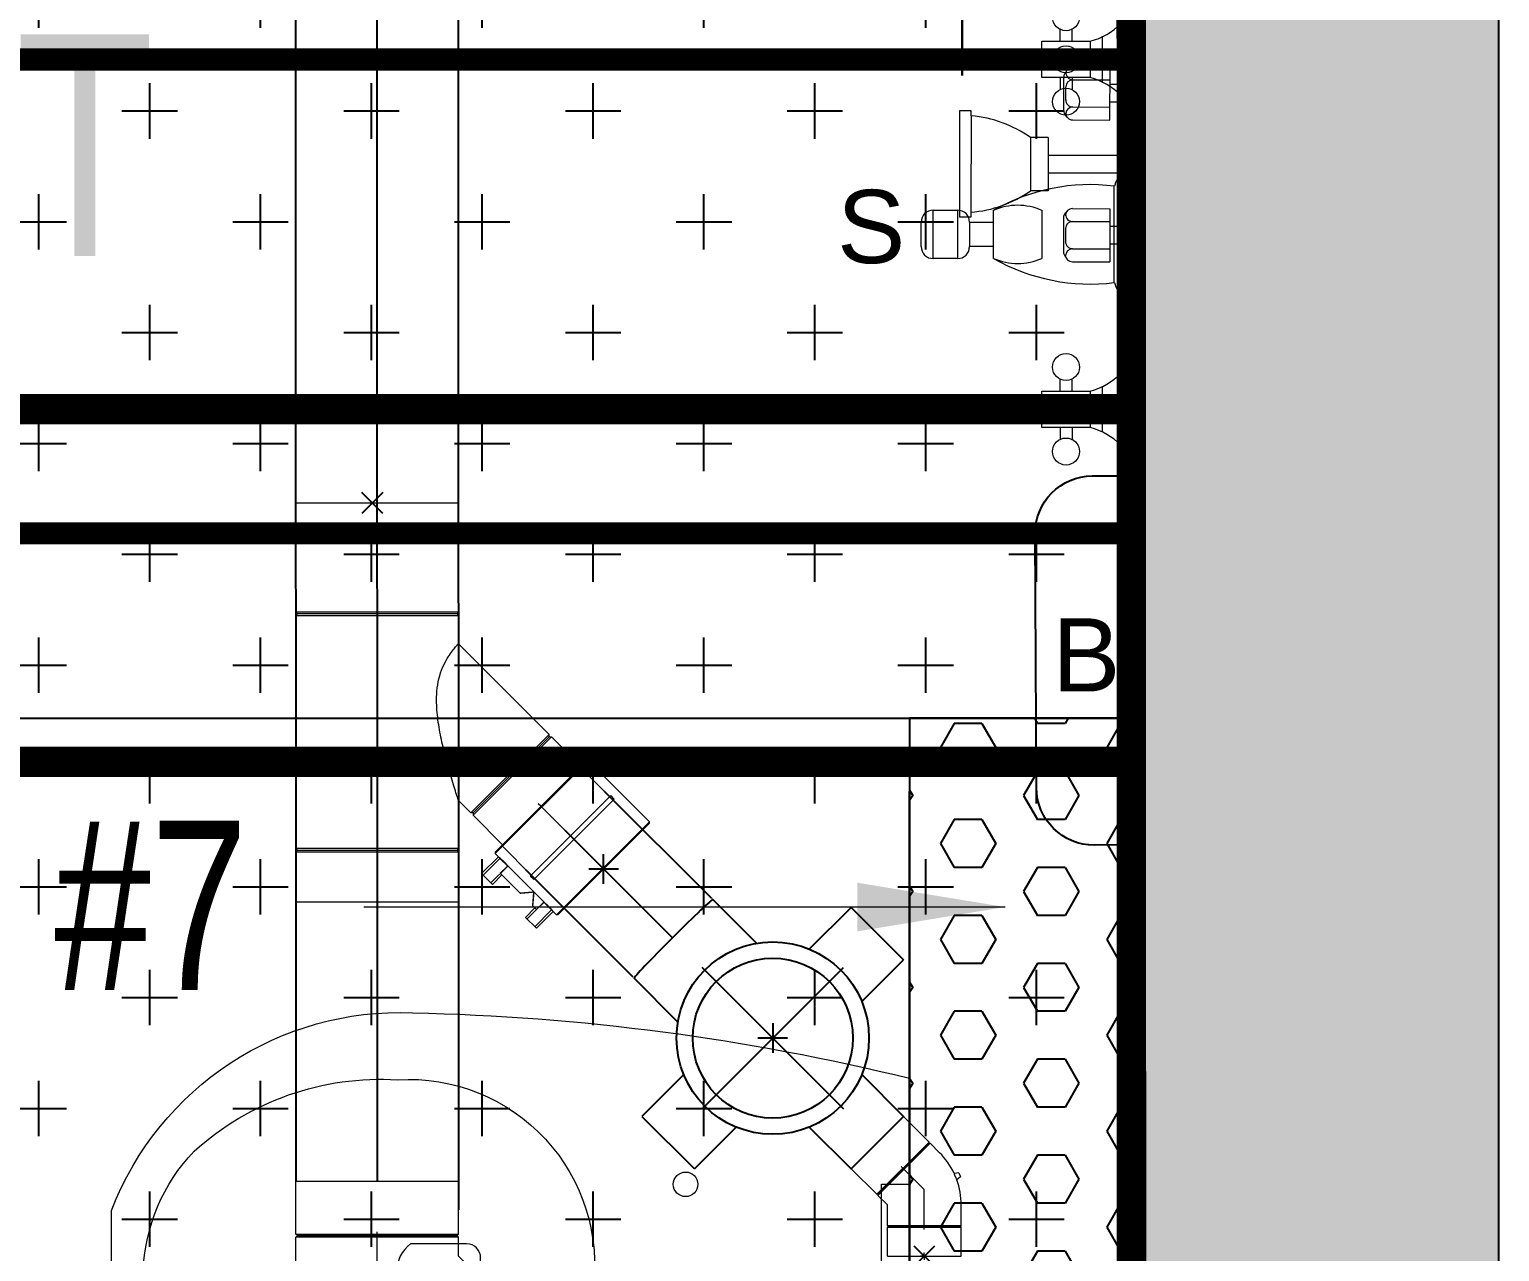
# Model space of a CAD drawing. Header units: millimetres. Extents: x 1135099 to 1230264, y -5736945 to -5695799.
# Drawn here: x 1198212 to 1199206, y -5712910 to -5712083 of the extents above; entities that cross this region are included whole.
import ezdxf
from ezdxf.lldxf.tags import DXFTag

# ---------------------------------------------------------------- set-up
doc = ezdxf.new("R2010")
doc.units = ezdxf.units.MM
doc.header["$LTSCALE"] = 1000
doc.header["$MEASUREMENT"] = 0
for name, pattern in [('AUDIT_D_120904163729-0', [0]), ('T8(T9 IS SIMILAR) - DIMENSION & TEXTING$0$CENTERX2', [101.6, 63.5, -12.7, 12.7, -12.7]), ('T8(T9 IS SIMILAR) - DIMENSION & TEXTING$1$AUDIT_D_120904163729-0', [0])]:
    doc.linetypes.add(name, pattern=pattern)
doc.layers.get('0').update_dxf_attribs({"linetype": 'AUDIT_D_120904163729-0'})
for name, color, linetype, lineweight in [('3BHK-A$0$$1$a-TOI-fixtures', 251, 'Continuous', 0), ('3BHK-A$0$a-TOI-fixtures', 251, 'Continuous', 0), ('3BHK-A$0$A-WALL- 160', 6, 'Continuous', 30), ('T8(T9 IS SIMILAR) - DIMENSION & TEXTING$0$FURNITURE_AR', 34, 'Continuous', 9), ('T8(T9 IS SIMILAR) - DIMENSION & TEXTING$0$pl-50dia waste pie', 6, 'Continuous', 0), ('T8(T9 IS SIMILAR) - DIMENSION & TEXTING$0$U-TI-FIXTURE', 161, 'Continuous', 25), ('T8(T9 IS SIMILAR) - DIMENSION & TEXTING$0$U-TI-WS-HOT', 1, 'T8(T9 IS SIMILAR) - DIMENSION & TEXTING$0$DASHDOT', 30), ('T8(T9 IS SIMILAR) - DIMENSION & TEXTING$1$a-Text', 4, 'Continuous', 0), ('T8(T9 IS SIMILAR) - DIMENSION & TEXTING$1$R0-18-10-2014-T1-1st Podium Floor Plan$0$Text', 2, 'Continuous', 0), ('T8(T9 IS SIMILAR)$0$D&W', 8, 'Continuous', 25)]:
    doc.layers.add(name, color=color, linetype=linetype, lineweight=lineweight)
for name, color, linetype in [('3BHK-A$0$$1$ELEV.', 5, 'Continuous'), ('3BHK-A$0$$1$LEDGE WALL', 5, 'Continuous'), ('3BHK-A$0$A-TOI SUNK 50MM', 8, 'Continuous'), ('3BHK-A$0$LEDGE WALL', 5, 'Continuous'), ('T8(T9 IS SIMILAR) - DIMENSION & TEXTING$0$A-PLUMBING', 7, 'T8(T9 IS SIMILAR) - DIMENSION & TEXTING$1$AUDIT_D_120904163729-0'), ('T8(T9 IS SIMILAR) - DIMENSION & TEXTING$0$pl-110 dia soil pipe', 1, 'Continuous'), ('T8(T9 IS SIMILAR) - DIMENSION & TEXTING$0$pl-110 dia soil pipe1', 1, 'Continuous'), ('T8(T9 IS SIMILAR) - DIMENSION & TEXTING$0$pl-75 dia waste pipe', 3, 'Continuous'), ('T8(T9 IS SIMILAR) - DIMENSION & TEXTING$0$pl-75 dia waste pipe1', 3, 'Continuous'), ('T8(T9 IS SIMILAR) - DIMENSION & TEXTING$0$PL-FITTINGS', 5, 'Continuous'), ('T8(T9 IS SIMILAR) - DIMENSION & TEXTING$0$U-TI-75MM WASTE WATER PIPE', 3, 'Continuous'), ('T8(T9 IS SIMILAR) - DIMENSION & TEXTING$0$U-TI-TEXT', 7, 'Continuous'), ('T8(T9 IS SIMILAR) - DIMENSION & TEXTING$0$U-TI-WS', 5, 'Continuous'), ('T8_REFUGE COLUMNS$1$A-RCC COLS', 3, 'Continuous'), ('T8_TYPICAL COLUMNS$0$A-RCC COLS', 3, 'Continuous')]:
    doc.layers.add(name, color=color, linetype=linetype)
doc.layers.add('A-RERA CARPET AREA', color=30, linetype='Continuous', plot=False)
doc.layers.add('T8(T9 IS SIMILAR) - DIMENSION & TEXTING$0$GEB-BEZUG', color=2, linetype='Continuous', lineweight=25, true_color=0xffff00)
doc.layers.add('T8_REFUGE COLUMNS$1$COL-HATCH', color=7, linetype='Continuous', lineweight=25, true_color=0xa3a3a3)
doc.styles.add('3BHK-A$0$Romans 1', font='romans.shx', dxfattribs={"height": 100})
doc.styles.add('T8(T9 IS SIMILAR) - DIMENSION & TEXTING$0$arial', font='sanss___.ttf')
doc.styles.add('T8(T9 IS SIMILAR) - DIMENSION & TEXTING$1$ARIAL ARROW', font='swisscl.ttf')
doc.styles.add('T8(T9 IS SIMILAR) - DIMENSION & TEXTING$1$Tahoma', font='tahoma.ttf')
tags = doc.linetypes.add('T8(T9 IS SIMILAR) - DIMENSION & TEXTING$0$DASHDOT', pattern=[1, 0.5, -0.25, 0, -0.25]).pattern_tags.tags
tags[10:11] = [DXFTag(74, 4), DXFTag(75, 0), DXFTag(340, '0'), DXFTag(46, 1.0), DXFTag(50, 0.0), DXFTag(44, 0.0), DXFTag(45, 0.0)]
tags[8:9] = [DXFTag(74, 4), DXFTag(75, 0), DXFTag(340, '0'), DXFTag(46, 1.0), DXFTag(50, 0.0), DXFTag(44, 0.0), DXFTag(45, 0.0)]
tags[6:7] = [DXFTag(74, 4), DXFTag(75, 0), DXFTag(340, '0'), DXFTag(46, 1.0), DXFTag(50, 0.0), DXFTag(44, 0.0), DXFTag(45, 0.0)]
tags[4:5] = [DXFTag(74, 4), DXFTag(75, 0), DXFTag(340, '0'), DXFTag(46, 1.0), DXFTag(50, 0.0), DXFTag(44, 0.0), DXFTag(45, 0.0)]
doc.dimstyles.new('3BHK-A$0$ALPINE S', dxfattribs={"dimscale": 0, "dimtxt": 100, "dimasz": 75, "dimexe": 0, "dimexo": 0, "dimgap": 75, "dimtad": 1, "dimdec": 0, "dimzin": 0, "dimdsep": 46, "dimtxsty": '3BHK-A$0$Romans 1', "dimblk": '3BHK-A$0$_ArchTick', "dimcen": 0.09, "dimclrd": 256, "dimclre": 256, "dimclrt": 7, "dimadec": 0, "dimazin": 0, "dimtfac": 1, "dimtdec": 0, "dimtofl": 0, "dimtmove": 1, "dimatfit": 0, "dimldrblk": '3BHK-A$0$_Open90', "dimfxl": 1, "dimtolj": 1, "dimtzin": 0, "dimarcsym": 0})
doc.dimstyles.new('T8(T9 IS SIMILAR) - DIMENSION & TEXTING$1$SAMATA STD', dxfattribs={"dimtxt": 100, "dimasz": 50, "dimexe": 50, "dimexo": 50, "dimgap": 10, "dimtad": 0, "dimdec": 0, "dimrnd": 5, "dimzin": 0, "dimdsep": 46, "dimtxsty": 'T8(T9 IS SIMILAR) - DIMENSION & TEXTING$1$Tahoma', "dimblk": 'T8(T9 IS SIMILAR) - DIMENSION & TEXTING$1$_Origin2', "dimcen": -50, "dimdle": 50, "dimclrd": 7, "dimclre": 7, "dimclrt": 7, "dimadec": 0, "dimazin": 0, "dimtfac": 1, "dimtdec": 0, "dimtmove": 1, "dimatfit": 3, "dimfxl": 150, "dimtfill": 1, "dimtolj": 1, "dimtzin": 0, "dimlwd": -1, "dimlwe": -1, "dimarcsym": 0})

# ---------------------------------------------------------------- blocks, each defined once
blk = doc.blocks.new('T8(T9 IS SIMILAR) - DIMENSION & TEXTING$0$Einfügepunkt')
at = {"layer": 'T8(T9 IS SIMILAR) - DIMENSION & TEXTING$0$GEB-BEZUG'}
for p, q in [((-7.07, -7.07), (7.07, 7.07)), ((-7.07, 7.07), (7.07, -7.07))]:
    blk.add_line(p, q, dxfattribs=at)
blk = doc.blocks.new('T8(T9 IS SIMILAR) - DIMENSION & TEXTING$0$388.001.00.1_G')
at = {"layer": 'T8(T9 IS SIMILAR) - DIMENSION & TEXTING$0$U-TI-75MM WASTE WATER PIPE', "ltscale": 5}
for p, q in [((-25.13, 60.06), (-25.13, 100)), ((-25.13, 100), (25.12, 100)), ((25.12, 60.06), (25.12, 100)), ((0, 0), (0, 67.6)), ((-60.06, 25.12), (-100, 25.12)), ((-100, -25.13), (-100, 25.12)), ((60.06, 25.12), (100, 25.12)), ((100, -25.13), (100, 25.12)), ((0, 0), (-67.6, 0)), ((0, 0), (0, 2.5)), ((0, 0), (0, -67.6)), ((0, 0), (67.6, 0)), ((0, 0), (-2.5, 0)), ((0, 0), (0, -2.5)), ((0, 0), (2.5, 0)), ((-60.06, -25.13), (-100, -25.13)), ((60.06, -25.13), (100, -25.13)), ((-37.67, -53.09), (-37.67, -94.97)), ((37.68, -53.09), (37.68, -94.97))]:
    blk.add_line(p, q, dxfattribs=at)
for radius in [65.1, 54.16]:
    blk.add_circle((0, 0), radius, dxfattribs=at)
blk.add_ellipse((0, -94.97), major_axis=(37.67, 0), ratio=0.026177, start_param=3.141593, end_param=6.283185, dxfattribs=at)
blk.add_blockref('T8(T9 IS SIMILAR) - DIMENSION & TEXTING$0$Einfügepunkt', (0, 0), dxfattribs=at)
blk = doc.blocks.new('T8(T9 IS SIMILAR) - DIMENSION & TEXTING$0$361.045.16.1_A')
at = {"ltscale": 25}
for p, q in [((-49.5, 14.14), (-14.14, 49.5)), ((3.18, 32.17), (-14.14, 49.5)), ((3.18, 32.17), (-32.17, -3.18)), ((-31.47, -3.89), (3.89, 31.47)), ((3.18, 31.47), (-31.47, -3.18)), ((3.18, 31.47), (3.18, 32.17)), ((3.18, 31.47), (3.89, 31.47)), ((10.36, 25), (3.89, 31.47)), ((-32.17, -3.18), (-49.5, 14.14)), ((-13.79, 13.79), (-15.56, 15.56)), ((0, 0), (-13.79, 13.79)), ((23.39, 11.31), (20.26, 10.9)), ((23.39, 11.31), (24.54, 8.54)), ((-5.55, 5.55), (-7.32, 7.32)), ((0, -10.36), (0, 0)), ((24.54, 8.54), (22.03, 6.62)), ((-31.47, -3.18), (-32.17, -3.18)), ((-31.47, -3.18), (-31.47, -3.89)), ((-25, -10.36), (-31.47, -3.89)), ((-25, -24.5), (-25, -10.36)), ((0, -24.5), (0, -10.36)), ((25, -24.5), (25, -10.36)), ((-24.5, -25), (-25, -24.5)), ((25, -24.5), (-25, -24.5)), ((-24.5, -25), (-25, -25.5)), ((-25, -45), (-25, -25.5)), ((-25, -25.5), (25, -25.5)), ((-24.5, -25), (24.5, -25)), ((0, -27), (0, -24.5)), ((24.5, -25), (25, -24.5)), ((24.5, -25), (25, -25.5)), ((25, -45), (25, -25.5)), ((-25, -45), (25, -45)), ((0, -45), (-2.5, -45)), ((0, -45), (0, -42.5)), ((0, -45), (0, -47.5)), ((0, -45), (2.5, -45))]:
    blk.add_line(p, q, dxfattribs=at)
for start, end in [(25.15748, 45), (0, 19.84252)]:
    blk.add_arc((-25, -10.36), 50, start, end, dxfattribs=at)
blk.add_open_spline([(22.03, 6.62), (22.03, 6.62), (22.02, 6.64), (21.97, 6.76), (21.91, 6.87), (21.77, 7.19), (21.67, 7.4), (21.49, 7.81), (21.4, 8), (21.26, 8.35), (21.19, 8.5), (21.07, 8.79), (21.01, 8.94), (20.88, 9.26), (20.81, 9.43), (20.65, 9.83), (20.57, 10.06), (20.42, 10.45), (20.36, 10.62), (20.28, 10.84), (20.26, 10.9), (20.26, 10.9)], degree=3, knots=[-0.7326885, -0.7326885, -0.7326885, -0.7326885, -0.6703276, -0.6703276, -0.5851203, -0.5851203, -0.4924215, -0.4924215, -0.4253679, -0.4253679, -0.3759063, -0.3759063, -0.3289293, -0.3289293, -0.2716255, -0.2716255, -0.1856359, -0.1856359, -0.0935578, -0.0935578, 0, 0, 0, 0], dxfattribs=at)
blk.add_blockref('T8(T9 IS SIMILAR) - DIMENSION & TEXTING$0$Einfügepunkt', (0, -45), dxfattribs=at)
blk = doc.blocks.new('T8(T9 IS SIMILAR) - DIMENSION & TEXTING$0$365.045.16.1_A')
at = {"lineweight": 13, "ltscale": 25}
for p, q in [((-61.87, 8.84), (-8.84, 61.87)), ((8.31, 44.72), (-8.84, 61.87)), ((8.31, 44.72), (-44.72, -8.31)), ((-43.66, -9.37), (9.37, 43.66)), ((8.31, 43.66), (-43.66, -8.31)), ((8.31, 43.66), (8.31, 44.72)), ((8.31, 43.66), (9.37, 43.66)), ((15.53, 37.5), (9.37, 43.66)), ((-17.15, 17.15), (-18.92, 18.92)), ((0, 0), (-17.15, 17.15)), ((34.72, 16.55), (30.55, 16)), ((34.72, 16.55), (36.25, 12.85)), ((-44.72, -8.31), (-61.87, 8.84)), ((-9.22, 9.22), (-10.98, 10.98)), ((36.25, 12.85), (32.91, 10.29)), ((0, -15.53), (0, 0)), ((-43.66, -8.31), (-44.72, -8.31)), ((-43.66, -8.31), (-43.66, -9.37)), ((-37.5, -15.53), (-43.66, -9.37)), ((-37.5, -29.25), (-37.5, -15.53)), ((0, -29.25), (0, -15.53)), ((37.5, -29.25), (37.5, -15.53)), ((-36.75, -30), (-37.5, -29.25)), ((37.5, -29.25), (-37.5, -29.25)), ((-36.75, -30), (-37.5, -30.75)), ((-37.5, -50), (-37.5, -30.75)), ((-37.5, -30.75), (37.5, -30.75)), ((-36.75, -30), (36.75, -30)), ((0, -31.75), (0, -29.25)), ((36.75, -30), (37.5, -29.25)), ((36.75, -30), (37.5, -30.75)), ((37.5, -50), (37.5, -30.75)), ((-37.5, -50), (37.5, -50)), ((0, -50), (-2.5, -50)), ((0, -50), (0, -47.5)), ((0, -50), (0, -52.5)), ((0, -50), (2.5, -50))]:
    blk.add_line(p, q, dxfattribs=at)
for start, end in [(24.86037, 45), (0, 20.13963)]:
    blk.add_arc((-37.5, -15.53), 75, start, end, dxfattribs=at)
blk.add_open_spline([(32.91, 10.29), (32.91, 10.29), (32.9, 10.32), (32.83, 10.48), (32.76, 10.63), (32.57, 11.05), (32.44, 11.33), (32.2, 11.88), (32.09, 12.14), (31.89, 12.6), (31.81, 12.8), (31.64, 13.19), (31.56, 13.39), (31.39, 13.81), (31.3, 14.04), (31.08, 14.58), (30.97, 14.88), (30.77, 15.4), (30.69, 15.62), (30.58, 15.92), (30.55, 16), (30.55, 16)], degree=3, knots=[-0.9758327, -0.9758327, -0.9758327, -0.9758327, -0.8930469, -0.8930469, -0.7796093, -0.7796093, -0.6561479, -0.6561479, -0.5667077, -0.5667077, -0.5007206, -0.5007206, -0.4380575, -0.4380575, -0.3616519, -0.3616519, -0.247098, -0.247098, -0.1245121, -0.1245121, 0, 0, 0, 0], dxfattribs=at)
blk.add_blockref('T8(T9 IS SIMILAR) - DIMENSION & TEXTING$0$Einfügepunkt', (0, -50), dxfattribs=at)
blk = doc.blocks.new('T8(T9 IS SIMILAR) - DIMENSION & TEXTING$0$367.125.16.1_A')
at = {"lineweight": 13, "ltscale": 25}
for p, q in [((-73.67, 161.5, -0.75), (-73.67, 195.4, -0.75)), ((-73.67, 195.4, -0.75), (36.33, 195.4, -0.75)), ((36.33, 161.5, -0.75), (36.33, 195.4, -0.75)), ((-72.57, 160.4, -0.75), (-73.67, 161.5, -0.75)), ((36.33, 161.5, -0.75), (-73.67, 161.5, -0.75)), ((-72.57, 160.4, -0.75), (-73.67, 159.3, -0.75)), ((-73.67, 126.71, -0.75), (-73.67, 159.3, -0.75)), ((-73.67, 159.3, -0.75), (36.33, 159.3, -0.75)), ((35.23, 160.4, -0.75), (-72.57, 160.4, -0.75)), ((35.23, 160.4, -0.75), (36.33, 161.5, -0.75)), ((35.23, 160.4, -0.75), (36.33, 159.3, -0.75)), ((36.33, 1.5, -0.75), (36.33, 159.3, -0.75)), ((-157.08, 104.05), (-104.05, 157.08)), ((-104.05, 157.08), (-83.62, 136.65)), ((-83.62, 136.65), (-136.65, 83.62)), ((-135.09, 82.06), (-82.06, 135.09)), ((-83.62, 135.09), (-135.09, 83.62)), ((-83.62, 135.09), (-83.62, 136.65)), ((-83.62, 135.09), (-82.06, 135.09)), ((-82.06, 135.09), (-73.67, 126.71)), ((-157.08, 104.05), (-136.65, 83.62)), ((-135.09, 83.62), (-136.65, 83.62)), ((-135.09, 83.62), (-135.09, 82.06)), ((-135.09, 82.06), (-73.64, 20.61)), ((-73.67, 1.5, -0.75), (-73.7, 20.66, 0.14)), ((-72.57, 0.4, -0.75), (-73.67, 1.5, -0.75)), ((36.33, 1.5, -0.75), (-73.67, 1.5, -0.75)), ((-72.57, 0.4, -0.75), (-73.67, -0.7, -0.75)), ((-72.57, 0.4, -0.75), (35.23, 0.4, -0.75)), ((35.23, 0.4, -0.75), (36.33, 1.5, -0.75)), ((35.23, 0.4, -0.75), (36.33, -0.7, -0.75)), ((-73.67, -74.6, -0.75), (-73.67, -0.7, -0.75)), ((-73.67, -0.7, -0.75), (36.33, -0.7, -0.75)), ((36.33, -74.6, -0.75), (36.33, -0.7, -0.75)), ((-73.67, -74.6, -0.75), (36.33, -74.6, -0.75))]:
    blk.add_line(p, q, dxfattribs=at)
blk.add_open_spline([(-73.69, 126.72, 0.14), (-73.69, 126.72, 0.14), (-73.52, 126.19, 0.14), (-72.92, 124.34, 0.14), (-72.49, 123.02, 0.14), (-70.99, 118.26, 0.14), (-69.67, 114.02, 0.14), (-67.41, 106.3, 0.14), (-66.3, 102.41, 0.14), (-64.15, 94.2, 0.14), (-63.1, 89.89, 0.14), (-61.25, 81.1, 0.14), (-60.44, 76.62, 0.14), (-59.28, 67.7, 0.14), (-58.93, 63.25, 0.14), (-58.93, 56.19, 0.14), (-59.07, 53.33, 0.14), (-59.76, 47.69, 0.14), (-60.31, 44.91, 0.14), (-61.8, 39.69, 0.14), (-62.73, 37.24, 0.14), (-64.78, 32.86, 0.14), (-65.88, 30.93, 0.14), (-67.84, 27.88, 0.14), (-68.75, 26.61, 0.14), (-70.42, 24.42, 0.14), (-71.17, 23.5, 0.14), (-72.42, 22.06, 0.14), (-72.9, 21.52, 0.14), (-73.54, 20.82, 0.14), (-73.69, 20.66, 0.14), (-73.69, 20.66, 0.14)], degree=3, knots=[8.222625, 8.222625, 8.222625, 8.222625, 8.980345, 8.980345, 9.738065, 9.738065, 11.253506, 11.253506, 12.551442, 12.551442, 13.849378, 13.849378, 15.147314, 15.147314, 16.44525, 16.44525, 17.266568, 17.266568, 18.087887, 18.087887, 18.909205, 18.909205, 19.730524, 19.730524, 20.43574, 20.43574, 21.140957, 21.140957, 21.846174, 21.846174, 22.551391, 22.551391, 22.551391, 22.551391], dxfattribs=at)
blk.add_blockref('T8(T9 IS SIMILAR) - DIMENSION & TEXTING$0$Einfügepunkt', (-15.4, -74.6, 0.14), dxfattribs=at)
blk = doc.blocks.new('T8(T9 IS SIMILAR) - DIMENSION & TEXTING$0$365.771.16.1_A')
at = {"lineweight": 13, "ltscale": 25}
for p, q in [((-43.79, 60), (-44.5, 59.29)), ((43.79, 60), (-43.79, 60)), ((-37.5, 31.7), (-37.5, 60)), ((0, 60), (0, 62.5)), ((0, 60), (0, 57.5)), ((37.5, 31.7), (37.5, 60)), ((43.79, 60), (44.5, 59.29)), ((-60.5, 56.2), (-44.5, 56.2)), ((-60.5, 45.8), (-60.5, 56.2)), ((-60.5, 54.7), (-44.5, 54.7)), ((-44.5, 56.2), (-44.5, 59.29)), ((44.5, 59.29), (-44.5, 59.29)), ((-44.5, 47.3), (-44.5, 54.7)), ((0, 30.8), (0, 57.5)), ((44.5, 0.71), (44.5, 59.29)), ((-60.5, 47.3), (-44.5, 47.3)), ((-60.5, 45.8), (-51.5, 45.8)), ((-51.5, 47.4), (-44.34, 47.4)), ((-51.5, 28.44), (-51.5, 47.4)), ((-44.34, 47.4), (-44.34, 22.45)), ((-38.5, 28.3), (-38.5, 31.7)), ((38.5, 31.7), (-38.5, 31.7)), ((0, 28.3), (0, 30.8)), ((38.5, 28.3), (38.5, 31.7)), ((-51.5, 28.32), (-51.5, 28.44)), ((-44.5, 22.45), (-51.5, 28.32)), ((-44.5, 22.45), (-51.5, 16.57)), ((-44.5, 22.45), (-44.34, 22.45)), ((-44.34, 22.45), (-44.34, 12.6)), ((38.5, 28.3), (-38.5, 28.3)), ((-37.5, 0), (-37.5, 28.3)), ((0, 28.3), (0, 25.8)), ((0, 2.5), (0, 25.8)), ((37.5, 0), (37.5, 28.3)), ((-60.5, 14.2), (-51.5, 14.2)), ((-60.5, 3.8), (-60.5, 14.2)), ((-60.5, 12.7), (-44.5, 12.7)), ((-51.5, 16.46), (-51.5, 16.57)), ((-51.5, 12.6), (-51.5, 16.46)), ((-44.34, 12.6), (-51.5, 12.6)), ((-44.5, 5.3), (-44.5, 12.7)), ((-60.5, 5.3), (-44.5, 5.3)), ((-60.5, 3.8), (-44.5, 3.8)), ((-44.5, 0.71), (-44.5, 3.8)), ((-43.79, 0), (-44.5, 0.71)), ((44.5, 0.71), (-44.5, 0.71)), ((43.79, 0), (-43.79, 0)), ((0, 0), (0, 2.5)), ((0, 0), (0, -2.5)), ((43.79, 0), (44.5, 0.71))]:
    blk.add_line(p, q, dxfattribs=at)
at = {"lineweight": 13, "ltscale": 25, "flags": 128}
for points in [[(-44.5, 56.2), (-44.5, 56.18), (-44.49, 56.1), (-44.47, 55.98), (-44.46, 55.81), (-44.43, 55.59), (-44.41, 55.33), (-44.38, 55.03), (-44.35, 54.7), (-44.32, 54.34), (-44.29, 53.94), (-44.27, 53.5), (-44.24, 53.04), (-44.22, 52.56), (-44.21, 52.06), (-44.2, 51.56), (-44.2, 51.07), (-44.2, 50.58), (-44.2, 50.08), (-44.22, 49.58), (-44.24, 49.09), (-44.26, 48.63), (-44.28, 48.18), (-44.31, 47.77), (-44.34, 47.4)], [(-44.5, 47.3), (-44.5, 47.33), (-44.49, 47.42), (-44.48, 47.58), (-44.46, 47.8), (-44.44, 48.07), (-44.42, 48.38), (-44.4, 48.74), (-44.38, 49.14), (-44.37, 49.58), (-44.36, 50.05), (-44.35, 50.53), (-44.35, 51), (-44.35, 51.47), (-44.36, 51.95), (-44.37, 52.42), (-44.38, 52.86), (-44.4, 53.26), (-44.42, 53.62), (-44.44, 53.93), (-44.46, 54.2), (-44.48, 54.42), (-44.49, 54.58), (-44.5, 54.67), (-44.5, 54.7)], [(-51.5, 28.44), (-51.18, 28.17), (-50.86, 27.9), (-50.55, 27.64), (-50.23, 27.37), (-49.92, 27.11), (-49.61, 26.85), (-49.3, 26.6), (-49, 26.34), (-48.69, 26.09), (-48.39, 25.83), (-48.09, 25.58), (-47.79, 25.33), (-47.49, 25.08), (-47.2, 24.84), (-46.9, 24.59), (-46.61, 24.35), (-46.32, 24.1), (-46.03, 23.86), (-45.75, 23.62), (-45.46, 23.39), (-45.18, 23.15), (-44.9, 22.91), (-44.62, 22.68), (-44.34, 22.45)], [(-44.34, 22.45), (-44.62, 22.22), (-44.9, 21.98), (-45.18, 21.75), (-45.46, 21.51), (-45.75, 21.27), (-46.03, 21.03), (-46.32, 20.79), (-46.61, 20.55), (-46.9, 20.31), (-47.2, 20.06), (-47.49, 19.81), (-47.79, 19.57), (-48.09, 19.32), (-48.39, 19.06), (-48.69, 18.81), (-49, 18.56), (-49.3, 18.3), (-49.61, 18.04), (-49.92, 17.78), (-50.23, 17.52), (-50.55, 17.26), (-50.86, 16.99), (-51.18, 16.73), (-51.5, 16.46)], [(-44.5, 5.3), (-44.5, 5.33), (-44.49, 5.42), (-44.48, 5.58), (-44.46, 5.8), (-44.44, 6.07), (-44.42, 6.38), (-44.4, 6.74), (-44.38, 7.14), (-44.37, 7.58), (-44.36, 8.05), (-44.35, 8.53), (-44.35, 9), (-44.35, 9.47), (-44.36, 9.95), (-44.37, 10.42), (-44.38, 10.86), (-44.4, 11.26), (-44.42, 11.62), (-44.44, 11.93), (-44.46, 12.2), (-44.48, 12.42), (-44.49, 12.58), (-44.5, 12.67), (-44.5, 12.7)], [(-44.34, 12.6), (-44.31, 12.23), (-44.28, 11.82), (-44.26, 11.37), (-44.24, 10.91), (-44.22, 10.42), (-44.2, 9.92), (-44.2, 9.42), (-44.2, 8.93), (-44.2, 8.44), (-44.21, 7.94), (-44.22, 7.44), (-44.24, 6.96), (-44.27, 6.5), (-44.29, 6.06), (-44.32, 5.66), (-44.35, 5.3), (-44.38, 4.97), (-44.41, 4.67), (-44.43, 4.41), (-44.46, 4.19), (-44.47, 4.02), (-44.49, 3.9), (-44.5, 3.82), (-44.5, 3.8)]]:
    blk.add_lwpolyline(points, dxfattribs=at)
at = {"lineweight": 13, "ltscale": 25}
blk.add_blockref('T8(T9 IS SIMILAR) - DIMENSION & TEXTING$0$Einfügepunkt', (0, 0), dxfattribs=at)
blk = doc.blocks.new('T8(T9 IS SIMILAR) - DIMENSION & TEXTING$0$FAUCET')
at = {"layer": 'T8(T9 IS SIMILAR) - DIMENSION & TEXTING$0$FURNITURE_AR', "color": 7}
for p, q in [((-0.01, 0.18), (0.01, 0.18)), ((-0.02, 0.17), (0.02, 0.17)), ((-0.02, 0.15), (-0.02, 0.17)), ((0.02, 0.17), (0.02, 0.15)), ((0.02, 0.15), (-0.02, 0.15)), ((0.01, 0.14), (-0.01, 0.14)), ((-0.01, 0.12), (-0.01, 0.14)), ((0.01, 0.14), (0.01, 0.12)), ((-0.02, 0.12), (0.02, 0.12)), ((-0.16, 0.08), (-0.13, 0.08)), ((-0.16, 0.04), (-0.16, 0.08)), ((-0.13, 0.08), (-0.13, 0.04)), ((0.02, 0.08), (-0.02, 0.08)), ((0.13, 0.08), (0.16, 0.08)), ((0.13, 0.04), (0.13, 0.08)), ((0.16, 0.08), (0.16, 0.04)), ((-0.16, 0.065), (-0.17, 0.065)), ((-0.13, 0.065), (-0.12, 0.065)), ((0.13, 0.065), (0.12, 0.065)), ((0.16, 0.065), (0.17, 0.065)), ((-0.16, 0.055), (-0.17, 0.055)), ((-0.13, 0.055), (-0.12, 0.055)), ((0.13, 0.055), (0.12, 0.055)), ((0.16, 0.055), (0.17, 0.055)), ((-0.13, 0.04), (-0.16, 0.04)), ((0.16, 0.04), (0.13, 0.04)), ((-0.1258, 0.03), (-0.1639, 0.03)), ((0.1642, 0.03), (0.1261, 0.03)), ((-0.04, 0.02), (0.04, 0.02)), ((-0.2, 0), (-0.09, 0)), ((-0.1803, 0.01), (-0.1096, 0.01)), ((-0.06, 0), (0.06, 0)), ((0.09, 0), (0.2, 0)), ((0.1097, 0.01), (0.1804, 0.01))]:
    blk.add_line(p, q, dxfattribs=at)
for centre in [(-0.18, 0.06), (-0.145, 0.06), (-0.11, 0.06), (0.11, 0.06), (0.145, 0.06), (0.18, 0.06)]:
    blk.add_circle(centre, 0.0112, dxfattribs=at)
for centre, radius, start, end in [((-0.0103, 0.1703), 0.0097, 88.2224, 181.7776), ((0.0103, 0.1703), 0.0097, 358.2224, 91.7776), ((-0.0103, 0.1497), 0.0097, 178.2224, 271.7776), ((0.0103, 0.1497), 0.0097, 268.2224, 1.7776), ((0.12, 0.04), 0.1612, 150.2551, 187.125), ((0.0257, 0.1), 0.0498, 156.3417, 203.6583), ((-0.0257, 0.1), 0.0498, 336.3417, 23.6584), ((-0.12, 0.04), 0.1612, 352.875, 29.7449), ((-0.215, 0.055), 0.057, 285.2551, 344.7449), ((-0.075, 0.055), 0.057, 195.2551, 254.7449), ((0.075, 0.055), 0.057, 285.2551, 344.7449), ((0.215, 0.055), 0.057, 195.2551, 254.7449), ((-0.0318, -0.0082), 0.0293, 106.1502, 163.8498), ((0.0318, -0.0082), 0.0293, 16.1502, 73.8498)]:
    blk.add_arc(centre, radius, start, end, dxfattribs=at)
blk = doc.blocks.new('T8(T9 IS SIMILAR) - DIMENSION & TEXTING$0$A$C77D62699')
at = {"layer": 'T8(T9 IS SIMILAR) - DIMENSION & TEXTING$0$pl-110 dia soil pipe1'}
for p, q in [((-9060.52, 2230.94, -0.24), (-9060.15, 1011.53, -0.24)), ((-8950.51, 2230.94, -0.24), (-8950.14, 992.3, -0.24))]:
    blk.add_line(p, q, dxfattribs=at)
at = {"layer": 'T8(T9 IS SIMILAR) - DIMENSION & TEXTING$0$pl-110 dia soil pipe1', "color": 12, "linetype": 'T8(T9 IS SIMILAR) - DIMENSION & TEXTING$0$CENTERX2'}
blk.add_line((-9005.51, 2230.94, -0.24), (-9005.15, 1011.53, -0.24), dxfattribs=at)
at = {"layer": 'T8(T9 IS SIMILAR) - DIMENSION & TEXTING$0$pl-75 dia waste pipe1'}
for p, q in [((-8778.87, 1202.9, 0.58), (-8851.48, 1275.51, 0.58)), ((-8831.91, 1149.87, 0.58), (-8904.52, 1222.48, 0.58))]:
    blk.add_line(p, q, dxfattribs=at)
at = {"layer": 'T8(T9 IS SIMILAR) - DIMENSION & TEXTING$0$pl-75 dia waste pipe1', "color": 12, "linetype": 'T8(T9 IS SIMILAR) - DIMENSION & TEXTING$0$CENTERX2'}
blk.add_line((-8805.39, 1176.38, 0.58), (-8878, 1248.99, 0.58), dxfattribs=at)
at = {"layer": 'T8(T9 IS SIMILAR) - DIMENSION & TEXTING$0$U-TI-FIXTURE', "color": 7, "elevation": 1.85}
blk.add_lwpolyline([(-8559.12, 1277.79), (-8560.06, 1449.87, -0.414214), (-8521.39, 1488.97), (-8490.13, 1489.14), (-8490.13, 1239.29), (-8520.02, 1239.12, -0.414214)], format="xyb", close=True, dxfattribs=at)
at = {"layer": 'T8(T9 IS SIMILAR) - DIMENSION & TEXTING$0$U-TI-WS', "lineweight": 40, "ltscale": 0.01, "const_width": 20.53, "elevation": 1.85}
for points in [[(-8490.13, 1534.04), (-9436.31, 1534.04)], [(-8490.13, 1295.48), (-9436.31, 1295.48)]]:
    blk.add_lwpolyline(points, dxfattribs=at)
at = {"layer": 'T8(T9 IS SIMILAR) - DIMENSION & TEXTING$0$U-TI-WS-HOT', "ltscale": 0.1, "const_width": 15, "elevation": 1.85}
for points in [[(-9700.52, 2667.16), (-9357.31, 2667.16), (-9357.31, 1450.08), (-8490.13, 1450.09)], [(-8490.13, 1770.81), (-9357.31, 1770.81)]]:
    blk.add_lwpolyline(points, dxfattribs=at)
at = {"layer": 'T8(T9 IS SIMILAR) - DIMENSION & TEXTING$0$FURNITURE_AR', "xscale": 816.4485071879512, "yscale": 816.4485071879512, "zscale": 816.4485071879512, "rotation": 90}
blk.add_blockref('T8(T9 IS SIMILAR) - DIMENSION & TEXTING$0$FAUCET', (-8490.13, 1652.43, 1.85), dxfattribs=at)
at = {"layer": 'T8(T9 IS SIMILAR) - DIMENSION & TEXTING$0$pl-110 dia soil pipe', "ltscale": 0.1}
for name, p, xscale, yscale, zscale, rotation in [('T8(T9 IS SIMILAR) - DIMENSION & TEXTING$0$367.125.16.1_A', (-9023.9, 1396.03, -0.39), 1.000020158935082, 1.000020158935082, 1.000020158935082, 180), ('T8(T9 IS SIMILAR) - DIMENSION & TEXTING$0$365.045.16.1_A', (-9005.17, 938.2, 0.65), -1.466696233104787, 1.466696233104787, 1.466696233104787, 44.99999999999984)]:
    blk.add_blockref(name, p, dxfattribs=dict(at, xscale=xscale, yscale=yscale, zscale=zscale, rotation=rotation))
at = {"layer": 'T8(T9 IS SIMILAR) - DIMENSION & TEXTING$0$pl-50dia waste pie', "ltscale": 0.1, "xscale": 1.000020158935082, "yscale": 1.000020158935082, "zscale": 1.000020158935082}
blk.add_blockref('T8(T9 IS SIMILAR) - DIMENSION & TEXTING$0$361.045.16.1_A', (-8635.01, 1006, 0.58), dxfattribs=at)
at = {"layer": 'T8(T9 IS SIMILAR) - DIMENSION & TEXTING$0$pl-75 dia waste pipe', "xscale": 1.000020158935082, "yscale": 1.000020158935082, "zscale": 1.000020158935082, "rotation": 44.99999999999996}
blk.add_blockref('T8(T9 IS SIMILAR) - DIMENSION & TEXTING$0$365.771.16.1_A', (-8851.97, 1222.97, 0.58), dxfattribs=at)
at = {"layer": 'T8(T9 IS SIMILAR) - DIMENSION & TEXTING$0$PL-FITTINGS', "xscale": 1.000020158935082, "yscale": 1.000020158935082, "zscale": 1.000020158935082, "rotation": 225.0000000000001}
blk.add_blockref('T8(T9 IS SIMILAR) - DIMENSION & TEXTING$0$388.001.00.1_G', (-8737.54, 1108.53, 0.58), dxfattribs=at)
at = {"layer": 'T8(T9 IS SIMILAR) - DIMENSION & TEXTING$0$U-TI-TEXT', "style": 'T8(T9 IS SIMILAR) - DIMENSION & TEXTING$0$arial'}
for s, p in [('S', (-8694.05, 1632.99, 1.85)), ('B', (-8548.51, 1343.11, 3.12))]:
    blk.add_text(s, height=49.53, rotation=359.99987, dxfattribs=at).set_placement(p)
blk = doc.blocks.new('T8(T9 IS SIMILAR) - DIMENSION & TEXTING$1$_Origin2')
at = {"color": 0, "linetype": 'ByBlock', "lineweight": -2}
blk.add_line((-0.5, 0), (-1, 0), dxfattribs=at)
for radius in [0.5, 0.25]:
    blk.add_circle((0, 0), radius, dxfattribs=at)
blk = doc.blocks.new('T8_REFUGE COLUMNS')
at = {"layer": 'T8_REFUGE COLUMNS$1$COL-HATCH', "linetype": 'ByBlock'}
h = blk.add_hatch(color=256, dxfattribs=at)
h.dxf.hatch_style = 1
h.paths.add_polyline_path([(1198957.07, -5709939.86), (1199207.07, -5709939.86), (1199207.07, -5714149.86), (1198957.07, -5714149.86)])
at = {"layer": 'T8_REFUGE COLUMNS$1$A-RCC COLS', "linetype": 'ByBlock'}
blk.add_lwpolyline([(1198957.07, -5709939.86), (1199207.07, -5709939.86), (1199207.07, -5714149.86), (1198957.07, -5714149.86)], close=True, dxfattribs=at)
blk = doc.blocks.new('T8_TYPICAL COLUMNS')
at = {"layer": 'T8_TYPICAL COLUMNS$0$A-RCC COLS', "linetype": 'ByBlock'}
blk.add_blockref('T8_REFUGE COLUMNS', (0, 0), dxfattribs=at)
blk = doc.blocks.new('3BHK-A$0$$1$EWC 1-flat-3')
at = {"layer": '3BHK-A$0$$1$a-TOI-fixtures', "ltscale": 1.5}
blk.add_line((130.94, 0), (-130.94, 0), dxfattribs=at)
for points in [[(-130.94, 0, -0.055103), (-175.26, 336.24, -0.321827), (-41.57, 540), (41.57, 540, -0.321827), (175.26, 336.24, -0.055103), (130.94, 0, -27.681239)], [(-13.15, 214.32, -0.391448), (-129.31, 337.71, -0.224585), (-76.1, 489.88, -0.160675), (0, 518.68, -0.183016), (81.56, 484.09, -0.201424), (130.03, 346.42, -0.474507), (-13.15, 214.32, -2.927417)], [(-9.47, 290.25), (9.47, 290.25, 0.414214), (18.95, 299.72), (18.95, 337.61, 0.5), (-18.95, 337.61), (-18.95, 299.72, 0.414214), (-9.47, 290.25, 0.530498)]]:
    blk.add_lwpolyline(points, format="xyb", dxfattribs=at)
at = {"layer": '3BHK-A$0$$1$a-TOI-fixtures'}
blk.add_lwpolyline([(-59.21, 0), (-59.21, 18.95), (59.21, 18.95), (59.21, 0)], close=True, dxfattribs=at)
at = {"layer": '3BHK-A$0$$1$a-TOI-fixtures', "ltscale": 1.5}
for centre in [(-59.21, 151.58), (59.21, 151.58)]:
    blk.add_circle(centre, 8.31, dxfattribs=at)
blk = doc.blocks.new('3BHK-A$0$$1$SH-flat-2')
at = {"layer": '3BHK-A$0$$1$a-TOI-fixtures'}
for p, q in [((14.59, 29.97), (14.66, 65.97)), ((39.87, 65.91), (14.66, 65.97)), ((0.12, 54), (14.64, 53.97)), ((39.78, 57.15), (14.57, 57.21)), ((44.63, 43.02), (44.65, 52.22)), ((45.9, 36.2), (45.95, 59.03)), ((0.09, 42), (14.61, 41.97)), ((39.74, 38.68), (14.53, 38.73)), ((39.8, 29.92), (14.59, 29.97)), ((43.42, 31.56), (44.73, 33.08)), ((108.37, -32.83), (108.51, 32.37)), ((108.51, 32.37), (108.52, 35.77)), ((108.52, 35.77), (116.35, 35.75)), ((116.19, -36.25), (116.35, 35.75)), ((56.23, -18.12), (56.31, 17.88)), ((56.31, 17.88), (68.31, 17.85)), ((68.23, -18.15), (68.31, 17.85)), ((-0.01, -6), (0.01, 6)), ((0.01, 6), (56.28, 5.88)), ((-0.01, -6), (56.26, -6.12)), ((56.23, -18.12), (68.23, -18.15)), ((39.58, -38.85), (14.37, -38.79)), ((14.46, -30.03), (14.38, -66.03)), ((39.67, -30.08), (14.46, -30.03)), ((43.29, -31.74), (44.59, -33.27)), ((45.74, -36.4), (45.69, -59.23)), ((108.37, -32.83), (108.37, -36.23)), ((108.37, -36.23), (116.19, -36.25)), ((-0.09, -42), (14.43, -42.03)), ((44.44, -43.21), (44.42, -52.41)), ((-0.12, -54), (14.41, -54.03)), ((39.54, -57.32), (14.33, -57.27)), ((39.59, -66.08), (14.38, -66.03))]:
    blk.add_line(p, q, dxfattribs=at)
for centre, radius, start, end in [((39.79, 61.95), 4.8, 269.87759, 359.87759), ((39.86, 61.11), 4.8, 359.87759, 89.87759), ((41.15, 59.04), 4.8, 359.87759, 46.4449), ((39.77, 52.23), 4.8, 359.87759, 89.87759), ((39.75, 43.48), 4.8, 269.87759, 359.87759), ((39.73, 33.88), 4.8, 359.87759, 89.87759), ((39.81, 34.72), 4.8, 269.87759, 359.87759), ((41.1, 36.21), 4.8, 319.22581, 359.87759), ((114.78, -47.92), 80.54, 94.45949, 125.23752), ((114.98, 47.43), 80.54, 234.51767, 265.2957), ((39.59, -34.05), 4.8, 269.87759, 359.87759), ((39.57, -43.65), 4.8, 359.87759, 89.87759), ((39.66, -34.88), 4.8, 359.87759, 89.87759), ((40.94, -36.39), 4.8, 359.87759, 40.52937), ((39.55, -52.4), 4.8, 269.87759, 359.87759), ((39.53, -62.12), 4.8, 359.87759, 89.87759), ((40.89, -59.22), 4.8, 313.31029, 359.87759), ((39.6, -61.28), 4.8, 269.87759, 359.87759)]:
    blk.add_arc(centre, radius, start, end, dxfattribs=at)
blk = doc.blocks.new('3BHK-A$0$_ArchTick')
at = {"color": 0, "linetype": 'ByBlock', "const_width": 0.15}
blk.add_lwpolyline([(-0.5, -0.5), (0.5, 0.5)], dxfattribs=at)
blk = doc.blocks.new('3BHK-A$0$_Open90')
at = {"color": 0, "linetype": 'ByBlock', "lineweight": -2}
for p, q in [((-0.5, 0.5), (0, 0)), ((0, 0), (-1, 0)), ((0, 0), (-0.5, -0.5))]:
    blk.add_line(p, q, dxfattribs=at)
blk = doc.blocks.new('T8(T9 IS SIMILAR) - DIMENSION & TEXTING')
at = {"layer": 'T8(T9 IS SIMILAR) - DIMENSION & TEXTING$0$A-PLUMBING', "linetype": 'ByBlock'}
blk.add_blockref('T8(T9 IS SIMILAR) - DIMENSION & TEXTING$0$A$C77D62699', (1207452.26, -5713874.03), dxfattribs=at)
at = {"layer": 'T8(T9 IS SIMILAR) - DIMENSION & TEXTING$1$a-Text', "style": 'T8(T9 IS SIMILAR) - DIMENSION & TEXTING$1$ARIAL ARROW'}
blk.add_text('C.TOILET', height=150, dxfattribs=at).set_placement((1197604.31, -5712236.32))
at = {"layer": 'T8(T9 IS SIMILAR) - DIMENSION & TEXTING$1$R0-18-10-2014-T1-1st Podium Floor Plan$0$Text', "linetype": 'ByBlock', "style": 'T8(T9 IS SIMILAR) - DIMENSION & TEXTING$1$ARIAL ARROW'}
blk.add_text('#7', height=114.75, dxfattribs=at).set_placement((1198228.54, -5712733.02, 0.03))
at = {"layer": 'T8(T9 IS SIMILAR) - DIMENSION & TEXTING$1$R0-18-10-2014-T1-1st Podium Floor Plan$0$Text'}
blk.add_leader([(1198872.02, -5712676.81), (1198546.56, -5712676.79), (1198438.02, -5712676.81)], dimstyle='T8(T9 IS SIMILAR) - DIMENSION & TEXTING$1$SAMATA STD', override={"dimscale": 1, "dimasz": 100, "dimclrd": 2, "dimfxlon": 1, "dimarcsym": 1}, dxfattribs=at)
blk = doc.blocks.new('3BHK-A$0$A$C1DA736AB')
at = {"layer": '3BHK-A$0$a-TOI-fixtures', "linetype": 'ByBlock'}
for points in [[(117.04, 0.42, 0), (202.26, 0.42, 0)], [(81.72, -82.78, 0), (158.17, -159.95, 0)], [(0.42, -117.04, 0), (0.42, -202.26, 0)]]:
    blk.add_leader(points, dimstyle='3BHK-A$0$ALPINE S', override={"dimscale": 1, "dimasz": 25, "dimtad": 0, "dimfxl": 5, "dimtfill": 1, "dimarcsym": 1}, dxfattribs=at)
blk = doc.blocks.new('3BHK-A$0$Type-A-First Floor Plan-bottom-up$0$FLOOR TRAP-flat-6')
at = {"layer": '3BHK-A$0$a-TOI-fixtures'}
h = blk.add_hatch(dxfattribs=at)
h.set_pattern_fill('ACET-2D-_USER', color=256, scale=20, angle=45, style=0, double=1, pattern_type=0)
h.set_pattern_definition([(45, (-789896.981, 5385770.066), (-14.142135624, 14.142135624), []), (135, (-789896.981, 5385770.066), (-14.142135624, -14.142135624), [])])
edge = h.paths.add_edge_path()
edge.add_arc((150, 150), 50, 0, 360)
for q in [(150, 228.61), (67.64, 150), (237.4, 150), (150, 63.57)]:
    blk.add_line((150, 150), q, dxfattribs=at)
blk.add_lwpolyline([(87.5, 212.5), (212.5, 212.5), (212.5, 87.5), (87.5, 87.5)], close=True, dxfattribs=at)
blk.add_circle((150, 150), 50, dxfattribs=at)
at = {"layer": '3BHK-A$0$A-WALL- 160', "linetype": 'ByBlock'}
blk.add_blockref('3BHK-A$0$A$C1DA736AB', (149.58, 149.58, 0), dxfattribs=at)
blk = doc.blocks.new('3BHK-A')
at = {"layer": '3BHK-A$0$A-TOI SUNK 50MM'}
h = blk.add_hatch(dxfattribs=at)
h.set_pattern_fill('CROSS', color=256, scale=300, style=0)
h.set_pattern_definition([(9e-15, (-0.65, 1286.84), (75, 75), [37.5, -112.5]), (90, (18.1, 1268.09), (-75, 75), [37.5, -112.5])])
h.paths.add_polyline_path([(1197532.37, -5711799.21), (1198958.72, -5711799.21), (1198958.72, -5714049.86), (1197532.37, -5714049.86)])
at = {"layer": '3BHK-A$0$LEDGE WALL'}
h = blk.add_hatch(dxfattribs=at)
h.set_pattern_fill('HEX', color=8, scale=150, angle=180)
h.paths.add_polyline_path([(1198958.7, -5713298.52), (1198808.7, -5713298.52), (1198808.7, -5712549.21), (1198958.7, -5712549.21)])
at = {"layer": '3BHK-A$0$$1$ELEV.'}
blk.add_line((1197532.34, -5712549.21, -0.51), (1198958.7, -5712549.21, -0.51), dxfattribs=at)
at = {"layer": '3BHK-A$0$$1$LEDGE WALL'}
blk.add_line((1198808.7, -5713298.52, -0.51), (1198808.7, -5712598.8, -0.51), dxfattribs=at)
at = {"layer": '3BHK-A$0$$1$LEDGE WALL', "elevation": -0.51}
blk.add_lwpolyline([(1198808.7, -5713298.52), (1198958.7, -5713298.52), (1198958.7, -5712549.21), (1198808.7, -5712549.21)], close=True, dxfattribs=at)
at = {"layer": '3BHK-A$0$$1$a-TOI-fixtures', "rotation": 180}
blk.add_blockref('3BHK-A$0$$1$SH-flat-2', (1198958.7, -5712174.45, -0.51), dxfattribs=at)
at = {"layer": '3BHK-A$0$$1$a-TOI-fixtures', "extrusion": (0, 0, -1), "xscale": -1, "zscale": -1, "rotation": 270}
blk.add_blockref('3BHK-A$0$$1$EWC 1-flat-3', (-1198808.7, -5712923.87, 0.51), dxfattribs=at)
at = {"layer": '3BHK-A$0$a-TOI-fixtures', "extrusion": (0, 0, -1), "zscale": -0.9999999999999998}
blk.add_blockref('3BHK-A$0$Type-A-First Floor Plan-bottom-up$0$FLOOR TRAP-flat-6', (-1198994.24, -5712061.62, 0.02), dxfattribs=at)
blk = doc.blocks.new('T8(T9 IS SIMILAR)')
at = {"layer": 'T8(T9 IS SIMILAR)$0$D&W', "linetype": 'ByBlock'}
for name in ['T8_TYPICAL COLUMNS', '3BHK-A']:
    blk.add_blockref(name, (0, 0), dxfattribs=at)

msp = doc.modelspace()

# ---------------------------------------------------------------- linework, layer by layer
at = {"layer": 'A-RERA CARPET AREA', "const_width": 20, "elevation": 0.61}
msp.add_lwpolyline([(1199207.37, -5715374.04), (1199207.37, -5714273.45), (1199047.39, -5714273.7), (1199047.35, -5714148.84), (1198957.49, -5714148.81), (1198957.25, -5711799.26), (1197432.3, -5711799.26), (1197432.3, -5710098.65), (1194132.26, -5710098.62), (1194132.26, -5710748.98), (1193557.56, -5710748.98), (1193557.56, -5710588.83), (1190557.76, -5710588.83), (1190557.76, -5710748.86), (1189932.72, -5710748.87), (1189932.75, -5710073.53), (1189833.72, -5710073.54), (1189833.72, -5709913.34), (1186933.22, -5709913.33), (1186933.21, -5710073.34), (1186632.74, -5710073.62), (1186632.74, -5710698.61), (1185182.8, -5710698.34), (1185182.8, -5717398.51)], dxfattribs=at)

# ---------------------------------------------------------------- next in the draw order: block references
at = {"linetype": 'ByBlock'}
msp.add_blockref('T8(T9 IS SIMILAR)', (-1.37, 0.21, -0.64), dxfattribs=at)

# ---------------------------------------------------------------- next in the draw order: block references
msp.add_blockref('T8(T9 IS SIMILAR) - DIMENSION & TEXTING', (0, 0), dxfattribs=at)

doc.saveas('drawing.dxf')
